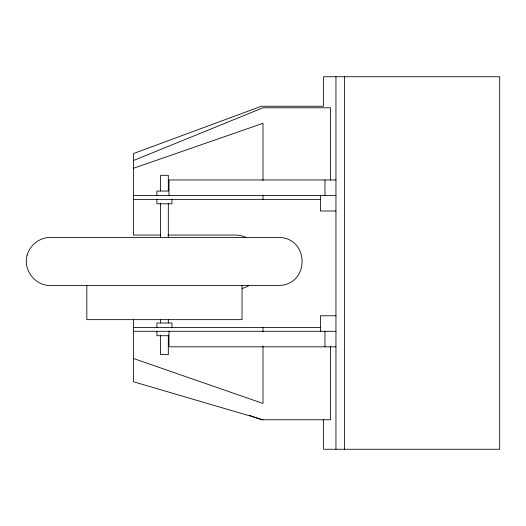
<?xml version="1.0" encoding="UTF-8"?>
<svg xmlns="http://www.w3.org/2000/svg" width="526" height="526" viewBox="0 0 526 526"><rect width="100%" height="100%" fill="white"/><g stroke="black" fill="none" stroke-linecap="round" stroke-linejoin="round"><path stroke-width="0.79" d="M133.4 160.561L263 107.784L330.519 107.784L330.519 180.24M133.4 168.32L263 123.308L263 180.556M335.95 179.958L168.984 179.958L168.984 195.481M168.202 191.056L156.912 191.056L156.912 195.481M133.4 195.481L335.95 195.481M133.4 199.361L320.663 199.361M335.95 211.005L320.426 211.005L320.426 195.481M160.45 235.063L133.4 235.063L133.4 153.572L261.448 106.232L323.536 106.232L323.536 76.743L499.7 76.743L499.7 449.257L323.536 449.257L323.536 419.768M167.833 235.063L235.063 235.063A27.161 27.161 0 0 1 245.82 237.285M335.95 315.771L320.426 315.771L320.426 331.295M133.4 327.415L320.663 327.415M133.4 331.295L335.95 331.295M168.202 335.719L156.912 335.719L156.912 331.295M335.95 346.818L168.984 346.818L168.984 331.295M263 419.768L133.4 381.738L133.4 319.506M133.4 358.456L263 403.468L263 346.055M249.179 415.231L261.448 419.768L330.519 419.768L330.519 346.634M344.484 76.743L344.484 449.257M335.95 76.743L335.95 449.257M324.976 179.958L324.976 195.481M324.976 331.295L324.976 346.818M263 195.271L263 199.361M263 327.415L263 331.505M242.045 285.506L242.045 319.65L86.836 319.65L86.836 285.506M171.969 199.367L171.969 203.792L156.912 203.792L156.912 199.367M171.969 327.415L171.969 322.99L156.912 322.99L156.912 327.415M168.32 190.826L168.32 175.303L160.561 175.303L160.561 190.826M168.32 203.082L168.32 237.39M168.32 319.65L168.32 322.898M168.32 335.082L168.32 354.577L160.561 354.577L160.561 335.082M160.561 203.082L160.561 237.39M160.561 319.65L160.561 322.898M248.64 285.75A27.161 27.161 0 0 1 242.091 288.458M27.122 255.222C22.901 269.871 35.117 285.789 50.358 285.506L278.524 285.506C309.945 285.138 309.945 237.759 278.524 237.39L50.358 237.39C39.72 237.45 29.929 244.965 27.122 255.222"/></g></svg>
